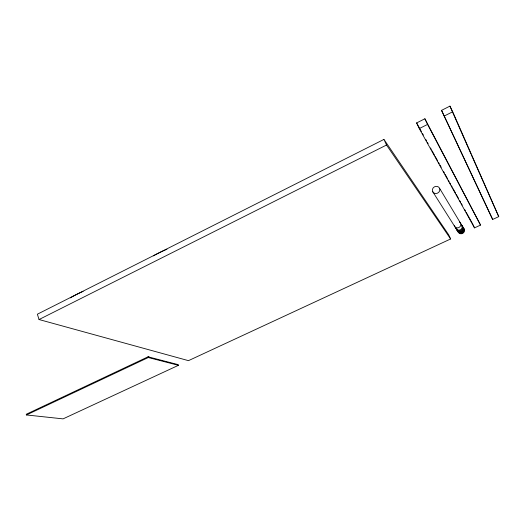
<?xml version="1.0" encoding="UTF-8"?>
<svg xmlns="http://www.w3.org/2000/svg" width="525" height="525" viewBox="0 0 525 525"><rect width="100%" height="100%" fill="white"/><g stroke="black" fill="none" stroke-linecap="round" stroke-linejoin="round"><path stroke-width="0.79" d="M383.959 139.407L37.373 314.206L39.04 319.535L188.468 360.655L450.621 238.973L448.685 234.8L383.959 139.407L386.525 145.025L450.621 238.973M416.614 122.935L424.883 118.768L480.539 225.081L474.515 227.883L419.278 128.572L416.614 122.935L421.372 131.513M441.538 110.362L449.932 106.129L452.688 111.792L498.75 216.628L492.66 219.457L441.538 110.362L492.66 219.457M39.04 319.535L386.525 145.025M419.278 128.572L427.567 124.412L424.883 118.768M444.268 116.018L452.688 111.792M26.46 414.96L148.293 357.525L178.448 365.315L178.205 364.645L148.043 356.816L26.25 414.264L26.46 414.96L63.066 418.871L178.448 365.315M432.659 191.579L458.233 232.05M439.556 188.258A3.826 3.524 -29.3 0 1 435.684 193.522A3.826 3.524 -29.3 0 1 433.092 187.989A3.826 3.524 -29.3 0 1 439.556 188.258L464.198 229.274M422.559 133.652L423.353 135.083M425.736 139.374L426.53 140.798M427.324 142.229L428.111 143.66M430.493 147.945L431.288 149.376M432.082 150.806L434.457 155.092M435.251 156.522L437.633 160.808M438.428 162.238L439.215 163.669M440.009 165.099L441.197 167.245M443.579 171.531L444.373 172.961M445.167 174.392L447.543 178.677M448.337 180.108L449.131 181.532M449.925 182.963L450.719 184.393M451.513 185.824L452.301 187.254M453.095 188.678L455.477 192.97M456.271 194.401L458.647 198.686M459.834 200.832L460.628 202.263M461.423 203.687L462.217 205.118M464.599 209.403L465.386 210.833M466.18 212.264L472.133 222.987M427.567 124.412L480.539 225.081M498.75 216.628L471.68 155.538M472.526 223.696L474.515 227.883M449.932 106.129L471.017 154.042M148.293 357.525L148.043 356.816A74.288 19.071 -18.2 0 1 150.596 357.656M70.291 297.885A46.292 15.258 -18.3 0 1 83.127 291.375M153.366 255.859A47.257 16.177 -20.1 0 1 166.937 249.257M462.814 227.515A3.294 3.078 -23.7 0 1 462.571 232.7A3.294 3.078 -23.7 0 1 457.656 230.738M463.096 227.489A3.301 3.084 -23.7 0 1 461.455 232.516A3.301 3.084 -23.7 0 1 457.295 229.373M462.144 226.4A3.314 3.091 -23.8 0 1 463.142 230.258A3.314 3.091 -23.8 0 1 459.283 232.057A3.314 3.091 -23.8 0 1 456.947 228.821M461.803 225.842A3.321 3.097 -23.9 0 1 461.56 231.052A3.321 3.097 -23.9 0 1 456.612 229.084M461.35 225.087A3.327 3.104 -24.1 0 1 461.108 230.317A3.327 3.104 -24.1 0 1 456.146 228.342M461.514 224.871A3.34 3.117 -24.2 0 1 460.267 229.786A3.34 3.117 -24.2 0 1 455.674 227.594M459.513 222.036A3.367 3.143 -24.5 0 1 459.263 227.325A3.367 3.143 -24.5 0 1 454.25 225.33M463.148 228.067A3.288 3.071 -23.6 0 1 464.139 231.899A3.288 3.071 -23.6 0 1 460.3 233.684A3.288 3.071 -23.6 0 1 457.984 230.475"/></g></svg>
